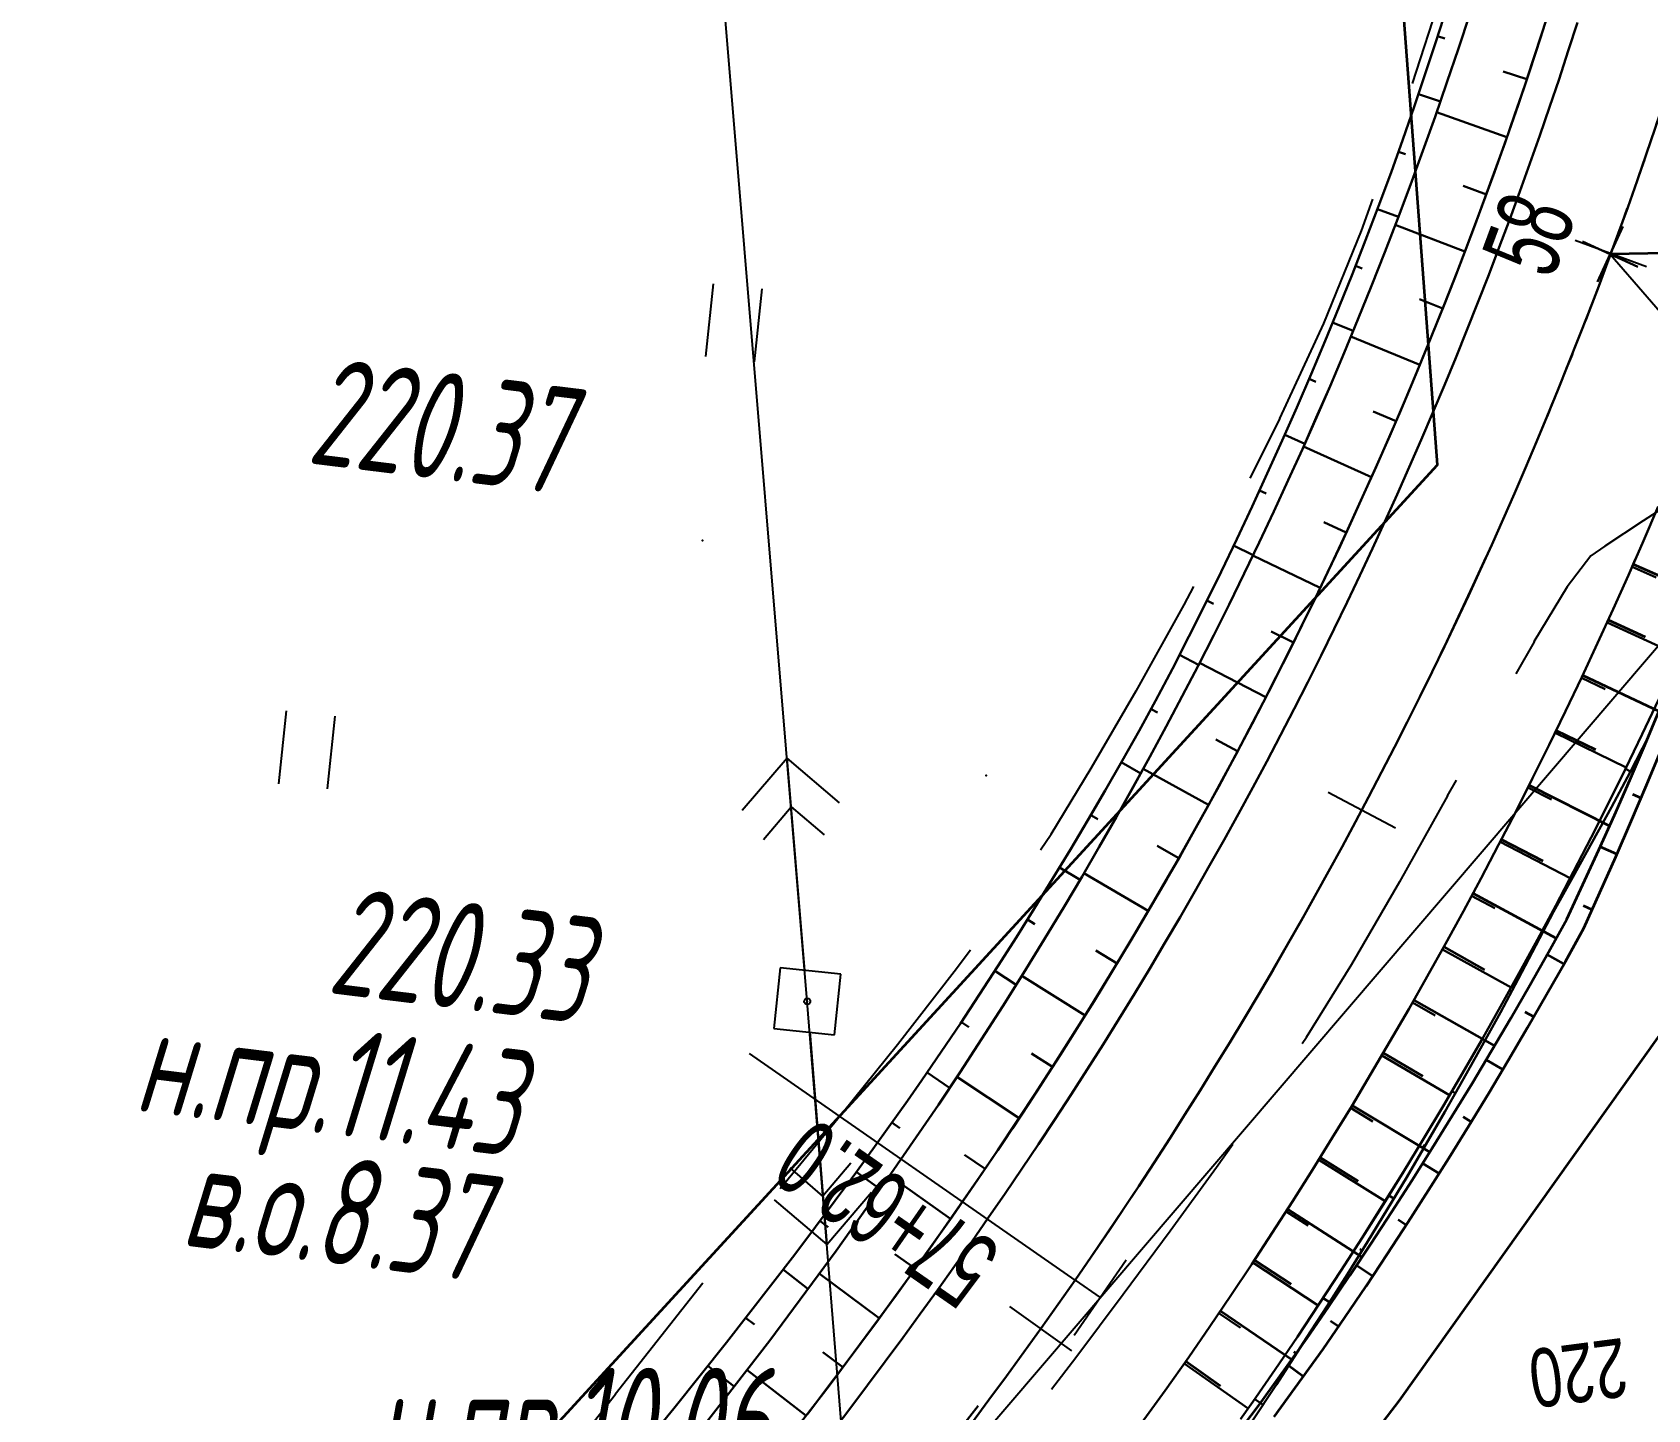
# Model space of a CAD drawing. Header units: millimetres. Extents: x -1799 to 6962, y -1020 to 4121.
# Drawn here: x 3346.3 to 3399.2, y 2372.1 to 2417.3 of the extents above; entities that cross this region are included whole.
import ezdxf
from ezdxf import colors
from ezdxf.entities.mleader import LeaderData, LeaderLine
from ezdxf.math import Vec2, Vec3

# ---------------------------------------------------------------- set-up
doc = ezdxf.new("R2010")
doc.units = ezdxf.units.MM
doc.linetypes.add('CONTI', pattern=[0])
doc.linetypes.add('STROT', pattern=[1.7, 0.5, -1.2])
for name, color, linetype, lineweight in [('10', 1, 'Continuous', 35), ('КОПИЯ_ОСЬ_13_ОТКОСЫ', 7, 'Continuous', 30), ('ОСЬ_ВЕРХ_ПОКРЫТИЯ_ГРАНИЦЫ_ПОЛОС', 7, 'Continuous', 30), ('ОСЬ_ВЕРХ_ПОКРЫТИЯ_ОСЬ', 1, 'Continuous', 30), ('Ось_примыкания', 1, 'Continuous', 35), ('Отметки', 5, 'Continuous', 30)]:
    doc.layers.add(name, color=color, linetype=linetype, lineweight=lineweight)
for name, color, linetype in [('GOR_BDEFAULT', 212, 'CONTI'), ('NAD_MDEFAULT', 7, 'CONTI'), ('PI_OTDEFAULT', 172, 'CONTI'), ('PI_TTDEFAULT', 5, 'CONTI'), ('SIT_LDEFAULT', 7, 'CONTI'), ('USLZNDEFAULT', 7, 'CONTI'), ('ZAPSKDEFAULT', 7, 'CONTI'), ('КОПИЯ_ОСЬ_ТАНГЕНСЫ', 1, 'Continuous'), ('ОСЬ_ВЕРХ_ПОКРЫТИЯ_ОТКОСЫ', 7, 'Continuous'), ('ОСЬ_ВЕРХ_ПОКРЫТИЯ_ПИКЕТЫ', 1, 'Continuous'), ('ОСЬ_ВЕРХ_ПОКРЫТИЯ_РАЗБИВКА_КРИВ', 1, 'Continuous'), ('ОСЬ_ВЕРХ_ПОКРЫТИЯ_ТАНГЕНСЫ', 1, 'Continuous'), ('разметка', 7, 'Continuous')]:
    doc.layers.add(name, color=color, linetype=linetype)
doc.layers.add('видовое окно', color=132, linetype='CONTI', plot=False)
doc.styles.add('eskd', font='spds.shx', dxfattribs={"width": 1.2, "oblique": 15})
doc.styles.add('SHRFT', font='TXT', dxfattribs={"width": 3.5})
doc.styles.get("Standard").update_dxf_attribs({"font": 'arial.ttf'})
doc.styles.add('ГОСТ', font='', dxfattribs={"oblique": 15, "height": 4})
doc.styles.get('ГОСТ').set_extended_font_data('GOST type A')

# ---------------------------------------------------------------- blocks, each defined once
blk = doc.blocks.new('BL_2011')
at = {"color": 0}
for p, q in [((0, 0), (0, 2.4)), ((1.6, 0), (1.6, 2.4))]:
    blk.add_line(p, q, dxfattribs=at)
blk = doc.blocks.new('BL_27')
at = {"color": 0}
for p, q in [((1, 1), (-1, 1)), ((-1, 1), (-1, -1)), ((1, -1), (1, 1)), ((-1, -1), (1, -1))]:
    blk.add_line(p, q, dxfattribs=at)
blk.add_circle((0, 0), 0.1, dxfattribs=at)
blk = doc.blocks.new('*U52')
at = {"layer": 'КОПИЯ_ОСЬ_13_ОТКОСЫ'}
for points in [[(107.486320495605, 143.301986694336), (109.23193359375, 145.446517944336), (110.957580566406, 147.607162475586), (113.192604064941, 150.484436035156), (115.194267272949, 153.170486450195), (116.892318725586, 155.53044128418), (117.364707946777, 156.202499389648), (117.998710632324, 157.130081176758), (118.625366210938, 158.062637329102), (119.244636535645, 159.000106811523), (119.856483459473, 159.942459106445), (120.460868835449, 160.889602661133), (121.057754516602, 161.841491699219), (121.647102355957, 162.798065185547), (122.228874206543, 163.759262084961), (122.803039550781, 164.725021362305), (123.369552612305, 165.695297241211), (123.92839050293, 166.669998168945), (124.479507446289, 167.649108886719), (125.022872924805, 168.632522583008), (125.572334289551, 169.683700561523), (126.113037109375, 170.73942565918), (126.644943237305, 171.799606323242), (127.168014526367, 172.864166259766), (127.682220458984, 173.933044433594), (128.187515258789, 175.006149291992), (128.683883666992, 176.083419799805), (129.171264648438, 177.164794921875), (129.649642944336, 178.25016784668), (130.118988037109, 179.339492797852), (130.579238891602, 180.432678222656), (131.030410766602, 181.529663085938), (131.472427368164, 182.630340576172), (131.905288696289, 183.734664916992), (132.32893371582, 184.842559814453), (132.743377685547, 185.95393371582), (133.124877929688, 187.026107788086), (133.497802734375, 188.101287841797), (133.86213684082, 189.179412841797), (134.217864990234, 190.260406494141), (134.564956665039, 191.344223022461)], [(110.118843078613, 144.755661010742), (112.372581481934, 147.675064086914), (114.552932739258, 150.612426757813), (116.347053527832, 153.134216308594), (117.179389953613, 154.3369140625), (117.902336120605, 155.399505615234), (118.615730285645, 156.468536376953), (119.319511413574, 157.543930053711), (120.013618469238, 158.625579833984), (120.69800567627, 159.713394165039), (121.372604370117, 160.807327270508), (122.037376403809, 161.907241821289), (122.611793518066, 162.876327514648), (123.178565979004, 163.849914550781), (123.737663269043, 164.827911376953), (124.289047241211, 165.810287475586), (124.83268737793, 166.796966552734), (125.368545532227, 167.787902832031), (125.896583557129, 168.783004760742), (126.416786193848, 169.782241821289), (126.929107666016, 170.785552978516), (127.433517456055, 171.792846679688), (127.929992675781, 172.804077148438), (128.418487548828, 173.819198608398), (128.898986816406, 174.838119506836), (129.371444702148, 175.860794067383), (129.835861206055, 176.887145996094), (130.292175292969, 177.917129516602), (130.740371704102, 178.950668334961), (131.202499389648, 180.041244506836), (131.655624389648, 181.135589599609), (132.099731445313, 182.233642578125), (132.534774780273, 183.335296630859), (132.960739135742, 184.440505981445), (133.377593994141, 185.549179077148), (133.785293579102, 186.661254882813), (134.183822631836, 187.776641845703), (134.573150634766, 188.895278930664), (134.953262329102, 190.01708984375), (135.324111938477, 191.141983032227)], [(134.268737792969, 190.417404174805), (134.509384155273, 190.339584350586)], [(133.640029907227, 188.518798828125), (134.358627319336, 188.275238037109)], [(132.984771728516, 186.629211425781), (133.215133666992, 186.547515869141)], [(132.294738769531, 184.752075195313), (132.980545043945, 184.492538452148)], [(131.573791503906, 182.88655090332), (131.799224853516, 182.797607421875)], [(130.826766967773, 181.031311035156), (131.499252319336, 180.755035400391)], [(130.053802490234, 179.186737060547), (130.274627685547, 179.092376708984)], [(129.255065917969, 177.353179931641), (129.913482666016, 177.060836791992)], [(128.430694580078, 175.530990600586), (128.646560668945, 175.431503295898)], [(127.580863952637, 173.72053527832), (128.224212646484, 173.413024902344)], [(126.70573425293, 171.922180175781), (126.916488647461, 171.817794799805)], [(125.805480957031, 170.136276245117), (126.433288574219, 169.814270019531)], [(124.876243591309, 168.365341186523), (125.090232849121, 168.247604370117)], [(123.899887084961, 166.619873046875), (124.536811828613, 166.257690429688)], [(122.899085998535, 164.888305664063), (123.124816894531, 164.755706787109)], [(121.874038696289, 163.170974731445), (122.545570373535, 162.763717651367)], [(120.824951171875, 161.468231201172), (121.061660766602, 161.320083618164)], [(119.752021789551, 159.780395507813), (120.455841064453, 159.32600402832)], [(118.655464172363, 158.107833862305), (118.902473449707, 157.943389892578)], [(117.535507202148, 156.450836181641), (118.269523620605, 155.947158813477)], [(116.380027770996, 154.818466186523), (116.639831542969, 154.631530761719)], [(115.211929321289, 153.195022583008), (115.991333007813, 152.634216308594)], [(114.01725769043, 151.591049194336), (114.292510986328, 151.385925292969)], [(112.812316894531, 149.994873046875), (113.625602722168, 149.363128662109)], [(111.585411071777, 148.415405273438), (111.872848510742, 148.192138671875)], [(110.350440979004, 146.84228515625), (111.204544067383, 146.162033081055)]]:
    blk.add_lwpolyline(points, dxfattribs=at)
blk = doc.blocks.new('_None')
blk = doc.blocks.new('Крест')
at = {"layer": 'Отметки'}
for points in [[(0, 1), (0, -1)], [(-1, 0), (1, 0)]]:
    blk.add_lwpolyline(points, dxfattribs=at)

msp = doc.modelspace()

# ---------------------------------------------------------------- linework, layer by layer
at = {"layer": '10'}
msp.add_lwpolyline([(3257.785964376593, 2233.173480734614), (3305.505964376332, 2307.223480735359), (3311.155964376705, 2307.793480734726), (3315.665964376481, 2315.343480734539), (3323.015964376575, 2327.6234807348), (3351.525964376351, 2358.663480734837), (3376.445964376277, 2385.793480734726), (3392.325964376631, 2403.093480734539), (3390.565964376388, 2426.713480734651), (3389.945964376277, 2435.233480735135), (3387.645964376463, 2466.273480735173), (3420.035964376593, 2479.743480734912), (3419.855964376426, 2461.833480734763), (3415.225964376537, 2448.763480735396), (3411.670787553778, 2410.116803002928), (3414.315964376388, 2405.043480734726), (3391.075964376631, 2372.423480734614), (3375.145964376463, 2351.653480735061), (3374.735964376314, 2355.543480734726), (3355.765964376575, 2331.733480735135), (3331.815964376388, 2298.793480734726), (3310.79596437637, 2267.173480734614)], dxfattribs=at)
at = {"layer": 'PI_TTDEFAULT', "color": 5}
for p in [(3368.241700376451, 2400.609215734911, 220.374), (3371.671700376444, 2385.509217735765, 220.332)]:
    msp.add_point(p, dxfattribs=at)
at = {"layer": 'SIT_LDEFAULT', "color": 7}
for p, q in [((3371.671700376444, 2385.509217735765), (3366.881700376407, 2443.079216734891)), ((3392.821700376409, 2419.659211734695), (3391.501700376402, 2415.589211735328)), ((3390.201700376414, 2411.799218735111), (3389.831700376419, 2410.759217735765)), ((3389.831700376419, 2410.759217735765), (3388.591700376428, 2407.729210735683)), ((3388.591700376428, 2407.729210735683), (3387.151700376426, 2404.609215734911)), ((3387.161700376435, 2404.609215734911), (3386.181700376395, 2402.659211734695)), ((3400.901700376426, 2402.429215735209), (3399.071700376409, 2401.259217735765)), ((3399.071700376409, 2401.259217735765), (3397.8117003764, 2400.429215735209)), ((3397.8117003764, 2400.429215735209), (3397.351700376437, 2400.109215734911)), ((3397.351700376437, 2400.109215734911), (3396.581700376419, 2399.089211735328)), ((3384.331700376419, 2399.109215734911), (3384.011700376412, 2398.499215735507)), ((3396.581700376419, 2399.089211735328), (3395.491700376451, 2397.289216734854)), ((3384.011700376412, 2398.499215735507), (3382.441700376405, 2395.679215735209)), ((3395.501700376402, 2397.289216734854), (3394.901700376426, 2396.239212735009)), ((3382.441700376405, 2395.679215735209), (3380.971700376433, 2393.139214735863)), ((3371.011700376412, 2393.479210735683), (3369.54170037644, 2391.759217735765)), ((3371.591700376428, 2386.509217735765), (3371.011700376412, 2393.479210735683)), ((3372.731700376442, 2392.01921173503), (3371.011700376412, 2393.479210735683)), ((3380.961700376423, 2393.139214735863), (3379.651700376426, 2390.979210735683)), ((3392.941700376405, 2392.759217735765), (3392.651700376426, 2392.239212735009)), ((3370.231700376442, 2390.809212735307), (3371.141700376416, 2391.889214735863)), ((3371.141700376416, 2391.889214735863), (3372.221700376433, 2390.969216735487)), ((3392.661700376435, 2392.239212735009), (3391.081700376419, 2389.429215735209)), ((3379.661700376435, 2390.979210735683), (3379.3117003764, 2390.45921473523)), ((3391.081700376419, 2389.429215735209), (3389.511700376412, 2386.719216735487)), ((3377.021700376421, 2387.189217735467), (3376.491700376451, 2386.479210735683)), ((3389.511700376412, 2386.719216735487), (3388.021700376421, 2384.329216734891)), ((3376.491700376451, 2386.479210735683), (3374.631700376407, 2384.079216734891)), ((3375.881700376407, 2333.169213734952), (3371.671700376444, 2385.509217735765)), ((3371.751700376402, 2384.509217735765), (3372.3117003764, 2377.539216734854)), ((3374.631700376407, 2384.079216734891), (3372.831700376419, 2381.849213735585)), ((3388.03170037643, 2384.319214735565), (3387.891700376416, 2384.119217735169)), ((3372.831700376419, 2381.849213735585), (3371.3117003764, 2379.999215735507)), ((3385.621700376398, 2380.819214735565), (3385.091700376428, 2380.069214735565)), ((3371.3117003764, 2379.999215735507), (3370.78170037643, 2379.369217735169)), ((3372.181700376395, 2379.129212735606), (3371.111700376447, 2380.049218735111)), ((3373.101700376437, 2380.20921473523), (3372.181700376395, 2379.129212735606)), ((3385.091700376428, 2380.069214735565), (3383.571700376409, 2377.979210735683)), ((3372.3117003764, 2377.539216734854), (3373.78170037643, 2379.259217735765)), ((3370.591700376428, 2378.999215735507), (3372.3117003764, 2377.539216734854)), ((3383.571700376409, 2377.979210735683), (3382.03170037643, 2375.899216735189)), ((3368.251700376402, 2376.26921173503), (3365.371700376398, 2372.629212735606)), ((3382.03170037643, 2375.899216735189), (3380.471700376433, 2373.829216734891)), ((3380.471700376433, 2373.829216734891), (3379.681700376395, 2372.789216734854)), ((3365.381700376407, 2372.629212735606), (3362.0617003764, 2368.419213734952))]:
    msp.add_line(p, q, dxfattribs=at)
at = {"layer": 'видовое окно', "color": 5}
msp.add_point((3377.53170037643, 2392.909211734695, 220.245), dxfattribs=at)
at = {"layer": 'КОПИЯ_ОСЬ_13_ОТКОСЫ'}
for points in [[(3368.185504930307, 2371.479375828442), (3370.439411180307, 2374.398809422192), (3372.619586961557, 2377.33618735188), (3374.414020555307, 2379.857915867505), (3375.246051805307, 2381.060674656567), (3375.969196336557, 2382.12329672688), (3376.682575242807, 2383.192266453442), (3377.386188524057, 2384.267705906567), (3378.080524461557, 2385.34937094563), (3378.764606492807, 2386.437139500317), (3379.439411180307, 2387.53101157063), (3380.103961961557, 2388.630987156567), (3380.678668992807, 2389.600103367505), (3381.245563524057, 2390.573614109692), (3381.804645555307, 2391.551641453442), (3382.355915086557, 2392.534063328442), (3382.899372117807, 2393.52075766438), (3383.435504930307, 2394.511602390942), (3383.963336961557, 2395.506719578442), (3384.483356492807, 2396.505987156567), (3384.996051805307, 2397.509283055005), (3385.500446336557, 2398.516607273755), (3385.996540086557, 2399.527837742505), (3386.485309617807, 2400.542974461255), (3386.965778367807, 2401.561895359692), (3387.438434617807, 2402.584478367505), (3387.902790086557, 2403.610845555005), (3388.358844774057, 2404.64087485188), (3388.807086961557, 2405.674444187817), (3389.269489305307, 2406.765020359692), (3389.722614305307, 2407.859380711255), (3390.166461961557, 2408.957403172192), (3390.601520555307, 2410.059087742505), (3391.027301805307, 2411.164190281567), (3391.444293992807, 2412.272954930005), (3391.852008836557, 2413.38501547688), (3392.250446336557, 2414.500371922192), (3392.640094774057, 2415.619024265942), (3393.019977586557, 2416.740850437817), (3393.391071336557, 2417.865728367505)], [(3370.104450242807, 2369.95972250813), (3372.384723680307, 2372.912481297192), (3374.594684617807, 2375.890020359692), (3376.416950242807, 2378.45191000813), (3377.263141649057, 2379.675176609692), (3377.917438524057, 2380.636114109692), (3378.564411180307, 2381.60230063313), (3379.203083055307, 2382.57349203938), (3379.834430711557, 2383.549932469067), (3380.457965867807, 2384.531255711255), (3381.073200242807, 2385.517461765942), (3381.681110399057, 2386.508672703442), (3382.280719774057, 2387.504766453442), (3382.872028367807, 2388.505498875317), (3383.456012742807, 2389.51099203938), (3384.031696336557, 2390.521001805005), (3384.599079149057, 2391.535650242505), (3385.158649461557, 2392.554815281567), (3385.709430711557, 2393.578496922192), (3386.252887742807, 2394.606451023755), (3386.787555711557, 2395.638677586255), (3387.313922899057, 2396.675176609692), (3387.832477586557, 2397.715948094067), (3388.342243211557, 2398.760747898755), (3388.843708055307, 2399.809576023755), (3389.336872117807, 2400.862432469067), (3389.821735399057, 2401.919073094067), (3390.297809617807, 2402.979619969067), (3390.765583055307, 2404.043951023755), (3391.225055711557, 2405.11206625813), (3391.675739305307, 2406.183721531567), (3392.117633836557, 2407.258916844067), (3392.551227586557, 2408.33765219563), (3392.976032274057, 2409.419805515942), (3393.392536180307, 2410.505376805005), (3393.799762742807, 2411.594243992505), (3394.198688524057, 2412.68628500813), (3394.588825242807, 2413.781377781567), (3394.970172899057, 2414.87964438313), (3395.342731492807, 2415.980962742505), (3395.706501024057, 2417.08521078938), (3396.061481492807, 2418.192266453442)], [(3395.257770555307, 2415.72681235188), (3394.485309617807, 2415.986211765942)], [(3394.607868211557, 2413.835332859692), (3392.301715867807, 2414.645391453442)], [(3393.932086961557, 2411.953008640942), (3393.166950242807, 2412.233526219067)], [(3393.230426805307, 2410.080083836255), (3390.947223680307, 2410.95337485188)], [(3392.503376024057, 2408.21704672688), (3391.746051805307, 2408.518560398755)], [(3391.750446336557, 2406.364141453442), (3389.492145555307, 2407.299810398755)], [(3390.972126024057, 2404.52173422688), (3390.224079149057, 2404.843877781567)], [(3390.168903367807, 2402.69019125813), (3387.936969774057, 2403.687627781567)], [(3382.621520821393, 2371.669624932495), (3383.402282540143, 2372.75434172937), (3384.174255196393, 2373.845284112183), (3384.871032540143, 2374.855660088745), (3385.559509102643, 2375.87152922937), (3386.239684883893, 2376.892769463745), (3386.912048165143, 2377.919502862183), (3387.576110665143, 2378.951485284058), (3388.232360665143, 2379.98871672937), (3388.879821602643, 2381.031075127808), (3389.519470040143, 2382.07856047937), (3390.150329415143, 2383.131050713745), (3390.772888008893, 2384.188667901245), (3391.387145821393, 2385.251045830933), (3391.993102852643, 2386.31830657312), (3392.590270821393, 2387.390450127808), (3393.179138008893, 2388.46723235437), (3393.759216133893, 2389.548531182495), (3394.330993477643, 2390.634590752808), (3394.893981758893, 2391.72504485437), (3395.448180977643, 2392.820015557495), (3395.994079415143, 2393.919258721558), (3396.530700508893, 2395.02289641687), (3397.058532540143, 2396.130684502808), (3397.578063790143, 2397.24262297937), (3398.088317696393, 2398.358711846558), (3398.589782540143, 2399.478829034058), (3399.082458321393, 2400.602852471558), (3399.565856758893, 2401.730660088745)], [(3389.340290086557, 2400.86987875813), (3388.601032274057, 2401.21265219563)], [(3388.486774461557, 2399.061162937817), (3386.282672899057, 2400.119756687817)], [(3398.708923165143, 2399.748604424683), (3399.499938790143, 2399.399971612183)], [(3397.890563790143, 2397.923653252808), (3400.249938790143, 2396.847359307495)], [(3387.608844774057, 2397.264287937817), (3386.878864305307, 2397.627325047192)], [(3386.706012742807, 2395.47974203938), (3384.531208055307, 2396.598638523755)], [(3397.048766915143, 2396.109566338745), (3397.829040352643, 2395.74115813562)], [(3385.87192554118, 2371.814801597421), (3386.27426929118, 2372.384839439218), (3387.009987064617, 2373.448850059335), (3387.736915775555, 2374.51891841871), (3388.45493335368, 2375.59493770582), (3389.164039798992, 2376.676862144296), (3389.86411304118, 2377.764615440195), (3390.555275150555, 2378.858106040781), (3391.21762866618, 2379.925626182382), (3391.871559330242, 2380.99841060621), (3392.51694507243, 2382.07638301832), (3393.153541752117, 2383.159467124765), (3393.78159350993, 2384.24760189039), (3394.400856205242, 2385.340711021249), (3395.011451908367, 2386.438733482187), (3395.613258548992, 2387.541608238046), (3396.206154056805, 2388.649243736093), (3396.790260502117, 2389.761578941171), (3397.365455814617, 2390.878552818124), (3397.931617923992, 2392.000073814218), (3398.491310306805, 2393.132016563241), (3399.041725345867, 2394.268399619882), (3399.583107181805, 2395.409177207773)], [(3385.872009102643, 2371.814766534058), (3386.274352852643, 2372.384834893433), (3387.010192696393, 2373.448799737183), (3387.736755196393, 2374.518868096558), (3388.455016915143, 2375.594917901245), (3389.164001290143, 2376.676827080933), (3389.864196602643, 2377.76459563562), (3390.555114571393, 2378.858101494995), (3391.217712227643, 2379.925606377808), (3391.871520821393, 2380.998360284058), (3392.517028633893, 2382.076363213745), (3393.153747383893, 2383.159493096558), (3393.781677071393, 2384.247627862183), (3394.400817696393, 2385.34076751062), (3395.011657540143, 2386.438789971558), (3395.613220040143, 2387.541573174683), (3396.205993477643, 2388.649239190308), (3396.790466133893, 2389.761543877808), (3397.365173165143, 2390.878487237183), (3397.931579415143, 2392.000069268433), (3398.491149727643, 2393.132027276245), (3399.041930977643, 2394.268379815308), (3399.582946602643, 2395.40912688562)], [(3385.778278367807, 2393.707647312817), (3385.059040086557, 2394.090703953442)], [(3385.388160892742, 2370.447934531991), (3387.05405444743, 2372.950162315195), (3387.549293705242, 2373.712949180429), (3388.040138431805, 2374.478497886484), (3388.712867923992, 2375.522275352304), (3389.37729663493, 2376.57133235914), (3390.033424564617, 2377.625607871835), (3390.681251713055, 2378.685025596445), (3391.32065600993, 2379.749539756601), (3391.951637455242, 2380.81905879957), (3392.57407397868, 2381.893536948984), (3393.188087650555, 2382.972897910898), (3393.793556400555, 2384.057080650156), (3394.39048022868, 2385.146008872812), (3394.978737064617, 2386.239606284921), (3395.558326908367, 2387.337827110116), (3396.12924975993, 2388.440595054452), (3396.772194095867, 2389.578809165781), (3397.405739017742, 2390.722302818124), (3398.029762455242, 2391.871014976327), (3398.644264408367, 2393.024854087656), (3399.249122806805, 2394.183728599374)], [(3396.183532540143, 2394.306465752808), (3398.510192696393, 2393.171089776245)], [(3384.827106492807, 2391.948614109692), (3382.683551805307, 2393.127080906567)], [(3398.652565189617, 2393.040631675546), (3398.488746830242, 2393.126965904062)], [(3395.294860665143, 2392.514717705933), (3396.063903633893, 2392.127022393433)], [(3397.70883960368, 2391.277341270273), (3397.68930835368, 2391.287946128671)], [(3383.851520555307, 2390.202764500317), (3383.142536180307, 2390.605352390942)], [(3394.383239571393, 2390.734566338745), (3396.675720040143, 2389.541695244995)], [(3382.851520555307, 2388.47046469563), (3380.741657274057, 2389.707403172192)], [(3396.742775150555, 2389.526135825937), (3396.684547611492, 2389.558713340585)], [(3393.448669258893, 2388.966499932495), (3394.205993477643, 2388.559761651245)], [(3395.78403491618, 2387.771268272226), (3395.762916752117, 2387.78226985914)], [(3381.828571336557, 2386.752080906567), (3381.130817430307, 2387.17407797688)], [(3392.491149727643, 2387.210518487183), (3394.747497383893, 2385.961250909058)], [(3380.781696336557, 2385.047979344067), (3378.706012742807, 2386.342657078442)], [(3394.851783939617, 2386.001859092538), (3394.788673588055, 2386.035642051523)], [(3391.510680977643, 2385.467110284058), (3392.256286446393, 2385.041817315308)], [(3393.897072025555, 2384.244443321054), (3393.858619877117, 2384.265698814218)], [(3379.711383836557, 2383.358282078442), (3379.025348680307, 2383.799444187817)], [(3390.508239571393, 2383.736641534058), (3392.726989571393, 2382.431954034058)], [(3378.618122117807, 2381.683599461255), (3376.578571336557, 2383.035161961255)], [(3392.920143314617, 2382.499326133554), (3392.805275150555, 2382.564557456796)], [(3389.483337227643, 2382.019234307495), (3390.215759102643, 2381.57563079187)], [(3391.920997806805, 2380.766766929452), (3391.865699955242, 2380.799146079843)], [(3377.501911180307, 2380.024053562817), (3376.828083055307, 2380.484014500317)], [(3388.436462227643, 2380.315132744995), (3390.616638008893, 2378.956123955933)], [(3376.364704149057, 2378.378789890942), (3374.370563524057, 2379.79712485188)], [(3390.900001713055, 2379.047055625741), (3390.73520679118, 2379.146298789804)], [(3387.367614571393, 2378.624825127808), (3388.086852852643, 2378.16352141687)], [(3375.206012742807, 2376.748907078442), (3374.540973680307, 2377.221807469067)], [(3389.857155033367, 2377.340482139413), (3389.785377689617, 2377.384915733163)], [(3374.031208055307, 2375.130498875317), (3372.065387742807, 2376.58960532063)], [(3386.276794258893, 2376.948555596558), (3388.416442696393, 2375.536446221558)], [(3388.792579838055, 2375.647321128671), (3388.579323002117, 2375.783337974374)], [(3385.164001290143, 2375.286446221558), (3385.869567696393, 2374.807686455933)], [(3372.838825242807, 2373.524541844067), (3372.183551805307, 2374.01099203938)], [(3387.710914798992, 2373.965070152109), (3387.617408939617, 2374.025052451913)], [(3371.627887742807, 2371.93286703938), (3369.690387742807, 2373.428838719067)], [(3384.029723946393, 2373.639473565308), (3386.120544258893, 2372.167305596558)], [(3386.615699955242, 2372.291699790781), (3386.33823413493, 2372.47643794996)]]:
    msp.add_lwpolyline(points, dxfattribs=at)
at = {"layer": 'КОПИЯ_ОСЬ_ТАНГЕНСЫ'}
msp.add_line((3326.611700375865, 2311.939214735677), (3430.921700375862, 2433.799214736012), dxfattribs=at)
at = {"layer": 'ОСЬ_ВЕРХ_ПОКРЫТИЯ_ГРАНИЦЫ_ПОЛОС', "linetype": 'Continuous'}
for points in [[(3371.686005164645, 2371.996636169416), (3372.271545879377, 2372.763881886763), (3372.852756781571, 2373.533178801102), (3373.429464008523, 2374.30462636744), (3374.001492469406, 2375.07832108104), (3374.56866580112, 2375.854356376839), (3375.130806327428, 2376.632822499995), (3375.68773502156, 2377.413806382951), (3376.239271472683, 2378.197391534609), (3376.785234506251, 2378.983658835677), (3377.326755641445, 2379.767831759912), (3377.863129094718, 2380.555534643506), (3378.394331856553, 2381.346733697143), (3378.920341139145, 2382.141394975049), (3379.441134377334, 2382.939484393609), (3379.956689229914, 2383.740967710887), (3380.466983580505, 2384.545810547111), (3380.971995538051, 2385.35397837722), (3381.471703438243, 2386.165436527145), (3381.966085844595, 2386.980150188704), (3382.455121548681, 2387.798084412155), (3382.938789571528, 2388.619204110851), (3383.417069164609, 2389.443474057515), (3383.889939810391, 2390.270858894487), (3384.357381223477, 2391.101323126269), (3384.81937335124, 2391.934831126978), (3385.275896375077, 2392.771347143141), (3385.726930710554, 2393.610835287173), (3386.172457009126, 2394.453259545763), (3386.612456158511, 2395.298583781731), (3387.04690928307, 2396.14677173124), (3387.475797745728, 2396.997787008447), (3387.899103147569, 2397.851593104576), (3388.316807329576, 2398.70815339723), (3388.728892372756, 2399.567431135488), (3389.13534059941, 2400.429389459466), (3389.536134573349, 2401.293991393794), (3389.931257101251, 2402.161199848552), (3390.320691232782, 2403.030977619265), (3390.704420261938, 2403.903287398082), (3391.082427727213, 2404.778091759806), (3391.454697412739, 2405.655353178655), (3391.821213348661, 2406.535034020816), (3392.181959811956, 2407.417096548167), (3392.536921327186, 2408.301502925729), (3392.886082667022, 2409.188215208625), (3393.229428852917, 2410.07719536071), (3393.566945155859, 2410.968405246188), (3393.898617096836, 2411.861806633336), (3394.224430447803, 2412.757361195435), (3394.544371231555, 2413.655030517292), (3394.858425723427, 2414.554776086857), (3395.16658045073, 2415.456559309189), (3395.468822194214, 2416.360341496219), (3395.765137988006, 2417.266083880712), (3396.055515120746, 2418.173747604166)], [(3396.918121325414, 2417.58601856829), (3396.619336977639, 2416.658787133557), (3396.314393454124, 2415.733563015622), (3396.003304239051, 2414.810387128417), (3395.686083088318, 2413.88930029088), (3395.362744028893, 2412.970343234402), (3395.033301358586, 2412.053556591657), (3394.69776964465, 2411.138980903116), (3394.356163723985, 2410.2266566096), (3394.008498701916, 2409.316624056001), (3393.654789951523, 2408.408923475457), (3393.295053113523, 2407.503595011694), (3392.929304094849, 2406.600678695751), (3392.557559068382, 2405.700214450632), (3392.179834472287, 2404.802242095967), (3391.796147008872, 2403.906801338692), (3391.406513644333, 2403.013931771194), (3391.010951607701, 2402.12367288248), (3390.609478390115, 2401.236064027448), (3390.202111744215, 2400.351144463209), (3389.788869683029, 2399.468953315553), (3389.369770479805, 2398.589529595723), (3388.944832666233, 2397.712912192022), (3388.514075032648, 2396.839139863302), (3388.077516626401, 2395.968251249206), (3387.635176751684, 2395.10028485806), (3387.187074967873, 2394.235279072461), (3386.733231089611, 2393.373272136238), (3386.273665185154, 2392.514302172151), (3385.808397575844, 2391.658407160466), (3385.33744883512, 2390.805624947337), (3384.860839787851, 2389.955993241084), (3384.378591508701, 2389.10954961126), (3383.890725322251, 2388.266331486789), (3383.397262801163, 2387.426376155962), (3382.898225765655, 2386.5897207562), (3382.393636282455, 2385.756402284292), (3381.883516663782, 2384.926457590808), (3381.367889466355, 2384.099923373585), (3380.846777490582, 2383.276836179582), (3380.320203779187, 2382.457232404885), (3379.788191616544, 2381.641148291913), (3379.250764527542, 2380.828619928484), (3378.70794627636, 2380.019683238504), (3378.159760865712, 2379.214373995935), (3377.606232535511, 2378.412727809896), (3377.05655390223, 2377.621154232335), (3376.501393116991, 2376.832462678117), (3375.940934952649, 2376.046570327518), (3375.375363132955, 2375.263391559397), (3374.804859858248, 2374.482837381226), (3374.229605840674, 2373.704815522221), (3373.649780344169, 2372.929230591667), (3373.065561227073, 2372.155984175776), (3372.477124988081, 2371.384974967142)]]:
    msp.add_lwpolyline(points, dxfattribs=at)
at = {"layer": 'ОСЬ_ВЕРХ_ПОКРЫТИЯ_ОСЬ'}
msp.add_lwpolyline([(3377.050366463585, 2371.670418952976), (3377.628517501036, 2372.446475416807), (3378.202460776238, 2373.225648823579), (3378.772016668265, 2374.008034906735), (3379.337003689123, 2374.79372655825), (3379.897238442538, 2375.582813712222), (3380.45253558583, 2376.375383199577), (3380.45253558583, 2376.375383199577, 0.198799872551), (3404.986250958793, 2488.466957562988)], format="xyb", dxfattribs=at)
at = {"layer": 'ОСЬ_ВЕРХ_ПОКРЫТИЯ_ОТКОСЫ'}
msp.add_lwpolyline([(3382.621520821393, 2371.669624932495), (3383.402282540143, 2372.75434172937), (3384.174255196393, 2373.845284112183), (3384.871032540143, 2374.855660088745), (3385.559509102643, 2375.87152922937), (3386.239684883893, 2376.892769463745), (3386.912048165143, 2377.919502862183), (3387.576110665143, 2378.951485284058), (3388.232360665143, 2379.98871672937), (3388.879821602643, 2381.031075127808), (3389.519470040143, 2382.07856047937), (3390.150329415143, 2383.131050713745), (3390.772888008893, 2384.188667901245), (3391.387145821393, 2385.251045830933), (3391.993102852643, 2386.31830657312), (3392.590270821393, 2387.390450127808), (3393.179138008893, 2388.46723235437), (3393.759216133893, 2389.548531182495), (3394.330993477643, 2390.634590752808), (3394.893981758893, 2391.72504485437), (3395.448180977643, 2392.820015557495), (3395.994079415143, 2393.919258721558), (3396.530700508893, 2395.02289641687), (3397.058532540143, 2396.130684502808), (3397.578063790143, 2397.24262297937), (3398.088317696393, 2398.358711846558), (3398.589782540143, 2399.478829034058), (3398.812728343133, 2399.987472481479)], dxfattribs=at)
at = {"layer": 'ОСЬ_ВЕРХ_ПОКРЫТИЯ_ПИКЕТЫ'}
for p, q in [((3399.185499383349, 2409.579502304469), (3396.840780736247, 2410.446851408494)), ((3399.185499383349, 2409.579502304469), (3396.840780736247, 2410.446851408494)), ((3390.950524944617, 2391.187180888292), (3388.741921576826, 2392.358535303188)), ((3380.344124678328, 2374.05312190709), (3378.310226639305, 2375.506827094977))]:
    msp.add_line(p, q, dxfattribs=at)
at = {"layer": 'ОСЬ_ВЕРХ_ПОКРЫТИЯ_РАЗБИВКА_КРИВ'}
for p, q in [((3380.45253558583, 2376.375383199577), (3369.781917674243, 2383.800873983105)), ((3380.416564950088, 2374.572966455867), (3382.130139746392, 2377.03541674224)), ((3380.45253558583, 2376.375383199577), (3381.273352348284, 2375.804191599985))]:
    msp.add_line(p, q, dxfattribs=at)
at = {"layer": 'ОСЬ_ВЕРХ_ПОКРЫТИЯ_ТАНГЕНСЫ'}
msp.add_line((3326.611700375865, 2311.939214735677), (3430.921700375862, 2433.799214736012), dxfattribs=at)
at = {"layer": 'Ось_примыкания', "color": 0}
for p, q in [((3398.74569179104, 2399.834530814004), (3401.089597933033, 2398.807162743446)), ((3397.928495008216, 2398.009128392127), (3399.141750974939, 2397.454451596749)), ((3397.088220825108, 2396.194225524006), (3399.591595952728, 2395.024573033129)), ((3396.223400867058, 2394.390890943271), (3397.508730375159, 2393.765925948893)), ((3395.336079207869, 2392.598528139678), (3397.971845012895, 2391.264483908576)), ((3399.0031650806, 2392.170460098808), (3398.737165035223, 2392.283308603254)), ((3394.425589346394, 2390.817813843873), (3395.780456775081, 2390.118312156213)), ((3398.213451573809, 2390.332991369453), (3397.661800895507, 2390.572220011999)), ((3393.491449079049, 2389.049398065929), (3396.223790115191, 2387.583594881383)), ((3397.399183933516, 2388.506276308944), (3397.114744366854, 2388.635173710448)), ((3392.535738333865, 2387.292543578346), (3393.875797445953, 2386.546150640038)), ((3396.474894676337, 2386.734348110308), (3395.924319251624, 2387.046029582073)), ((3391.556226042021, 2385.548843648669), (3394.197056425715, 2384.049463342329)), ((3395.483651361583, 2384.997289500584), (3395.209599755306, 2385.155374787201)), ((3390.554566948014, 2383.817778946285), (3391.848920323255, 2383.05586733335)), ((3394.471209287944, 2383.27250907888), (3393.928295749249, 2383.597230853898)), ((3389.531782425542, 2382.099101769191), (3392.080384951851, 2380.571477336262)), ((3393.4371909118, 2381.560567251791), (3393.167151084674, 2381.724976942328)), ((3388.48477034295, 2380.395075371874), (3389.733349930155, 2379.619520139334)), ((3392.380845399466, 2379.862316767139), (3391.845848791776, 2380.19961067607)), ((3387.416894710574, 2378.704056666617), (3389.861362511738, 2377.131084719126)), ((3391.304112505264, 2378.176918669988), (3391.039423942924, 2378.349710923073)), ((3386.327473634106, 2377.026827412111), (3387.530325302689, 2376.23913189621)), ((3390.20515808985, 2376.505919629161), (3389.678508671679, 2376.855700866704)), ((3385.215750909681, 2375.364303044428), (3387.558693903275, 2373.776439732325)), ((3389.085630207826, 2374.848644162913), (3388.825261243221, 2375.027616947343)), ((3384.082867021565, 2373.716135452886), (3385.217590438036, 2372.913182462019)), ((3387.93116796233, 2373.215652854567), (3387.420530185927, 2373.584799424199))]:
    msp.add_line(p, q, dxfattribs=at)
at = {"layer": 'Ось_примыкания', "linetype": 'Continuous'}
msp.add_lwpolyline([(3410.990623599218, 2410.226508491126), (3397.990740250631, 2409.996294189629)], dxfattribs=at)
at = {"layer": 'Ось_примыкания', "color": 0}
for points in [[(3385.197922208908, 2370.584050561686), (3386.461594083908, 2372.254704858561), (3388.056808927658, 2374.467351342936), (3388.761398771408, 2375.492497827311), (3389.457687833908, 2376.523137475749), (3390.145676115158, 2377.559270288249), (3390.825851896408, 2378.600774194499), (3391.497726896408, 2379.647649194499), (3392.161301115158, 2380.699773217936), (3392.816574552658, 2381.757024194499), (3393.463058927658, 2382.819524194499), (3394.101730802658, 2383.887151147624), (3394.731613615158, 2384.959660913249), (3395.352707365158, 2386.037175561686), (3395.965988615158, 2387.119573022624), (3396.569992521408, 2388.206731225749), (3397.098801115158, 2389.338933374186), (3397.618332365158, 2390.475163842936), (3398.129074552658, 2391.615544702311), (3398.630539396408, 2392.759831811686), (3399.123215177658, 2393.908147241374), (3399.606613615158, 2395.060368921061)], [(3386.977219083908, 2371.896062280436), (3388.581711271408, 2374.115544702311), (3389.289230802658, 2375.144841577311), (3389.988449552658, 2376.179631616374), (3390.679367521408, 2377.219914819499), (3391.361984708908, 2378.265569116374), (3392.036789396408, 2379.316594506999), (3392.702805021408, 2380.372990991374), (3393.360519865158, 2381.434636499186), (3394.009933927658, 2382.501286889811), (3394.651047208908, 2383.573186303874), (3395.283371427658, 2384.650090600749), (3395.907394865158, 2385.731877710124), (3396.522629240158, 2386.818669702311), (3397.129074552658, 2387.910222436686), (3397.656418302658, 2389.073918725749), (3398.173996427658, 2390.242009546061), (3398.682297208908, 2391.414128686686), (3399.181320646408, 2392.590398217936), (3399.670578458908, 2393.770573999186)]]:
    msp.add_lwpolyline(points, dxfattribs=at)
at = {"layer": 'разметка', "linetype": 'STROT', "lineweight": 30}
msp.add_lwpolyline([(3395.924318417741, 2404.681474589196, 0.02996946729501391), (3401.789462628201, 2421.662666088355)], format="xyb", dxfattribs=at)
at = {"layer": 'разметка', "linetype": 'STROT', "lineweight": 30, "ltscale": 7}
msp.add_lwpolyline([(2295.126399920797, 2195.845574040351), (2426.20735194989, 2190.477938314353, -0.03661784691979356), (2731.386984335821, 2155.496033398819, 0.03315993183262787), (2816.77431546918, 2142.924740151887, 0.07299314158265033), (2903.535571704017, 2150.905664543075, 0.0208555111745606), (2952.525832701949, 2165.720669882757, -0.02082482559198729), (3001.516093699911, 2180.535675218714, -0.01435564632850414), (3018.36542483097, 2184.104927326937, -0.03749879800817032), (3107.987691925935, 2191.292633513373), (3173.185842721296, 2193.251660703135, 0.06253206427835101), (3222.727246885925, 2198.890219756787, 0.1166163031610069), (3262.841511575543, 2221.445657927928, 0.0625546909724315), (3293.399657548909, 2260.845453227324, -0.01240678721047258), (3323.524116140305, 2305.660466044595, -0.01289234453343849), (3339.170638600228, 2326.149867380423, -0.0008173444225795665), (3360.086087301295, 2351.045616718394, 0.01157994022244065), (3380.45253558583, 2376.375383199577, 0.05392048293527532), (3395.924318417741, 2404.681474589196, 0.05392048293527532)], format="xyb", dxfattribs=at)

# ---------------------------------------------------------------- block references
at = {"layer": 'USLZNDEFAULT', "color": 7, "rotation": 354.0000000000001}
msp.add_blockref('BL_27', (3371.671700376444, 2385.509217735765), dxfattribs=at)
at = {"layer": 'ZAPSKDEFAULT', "color": 7, "rotation": 354.0000000000001}
for p in [(3368.351700376437, 2406.639214735863), (3354.351700376437, 2392.639214735863)]:
    msp.add_blockref('BL_2011', p, dxfattribs=at)
at = {"layer": 'КОПИЯ_ОСЬ_13_ОТКОСЫ'}
msp.add_blockref('*U52', (3258.066791793108, 2226.723744223279), dxfattribs=at)
at = {"layer": 'Отметки', "rotation": 65.32468654600002}
msp.add_blockref('Крест', (3397.990740250631, 2409.996294189629), dxfattribs=at)

# ---------------------------------------------------------------- texts
at = {"layer": 'GOR_BDEFAULT', "color": 212, "style": 'SHRFT', "width": 0.75}
msp.add_text('220', height=1.913625, rotation=187.455368, dxfattribs=at).set_placement((3398.408659376388, 2374.485398735304, 220))
at = {"layer": 'NAD_MDEFAULT', "color": 7, "style": 'eskd', "oblique": 10, "width": 0.8}
for s, p in [('н.пр.11.43', (3349.580905376419, 2381.939878735145)), ('в.о.8.37', (3351.108144376436, 2377.526100734633))]:
    msp.add_text(s, height=3.5, rotation=353, dxfattribs=at).set_placement(p)
msp.add_text('н.пр.10.06', height=3.5, dxfattribs=at).set_placement((3357.5617003764, 2369.999215735507))
at = {"layer": 'PI_OTDEFAULT', "color": 172, "style": 'eskd', "oblique": 10, "width": 0.8}
for s, p in [('220.37', (3355.237819376411, 2403.155001734768)), ('220.33', (3355.905284376417, 2385.793990735349))]:
    msp.add_text(s, height=3.5, rotation=353, dxfattribs=at).set_placement(p)
at = {"layer": 'ОСЬ_ВЕРХ_ПОКРЫТИЯ_ПИКЕТЫ', "width": 0.6}
msp.add_text('58', height=2.5, rotation=69.699756280436, dxfattribs=at).set_placement((3396.085899409905, 2409.126755128068))
at = {"layer": 'ОСЬ_ВЕРХ_ПОКРЫТИЯ_РАЗБИВКА_КРИВ', "width": 0.6}
msp.add_text('57+62.0', height=2.5, rotation=145.166638573345, dxfattribs=at).set_placement((3378.114897880334, 2377.392953816255))

# ---------------------------------------------------------------- leaders
at = {"layer": 'Отметки', "ltscale": 0.2}
ml = msp.add_multileader_mtext('Standard', dxfattribs=at)
ml.set_content('221,41', color=256, style='ГОСТ')
ml.set_leader_properties()
ml.set_arrow_properties(name='NONE')
ml.build(insert=Vec2(0, 0))
ml.multileader.update_dxf_attribs({"text_left_attachment_type": 6, "text_right_attachment_type": 6, "dogleg_length": 0.36, "arrow_head_size": 2})
ctx = ml.context
ctx.base_point, ctx.arrow_head_size, ctx.landing_gap_size, ctx.plane_origin, ctx.plane_x_axis, ctx.plane_y_axis = Vec3(3416.777565210309, 2361.972932632036), 2, 0, Vec3(3487.998602787799, 2372.508751524997), Vec3(0.4325574887344121, 0.9016063547578728), Vec3(-0.9016063547578728, 0.4325574887344121)
ctx.left_attachment, ctx.right_attachment, ctx.text_align_type = 6, 6, 2
notes = []
notes.append((ctx, [(1, (1, 1, 0), (3424.894562763462, 2378.891693180812), (-0.4325574887344122, -0.9016063547578727), 0.3600000000000005, [(0, [(3397.990740250631, 2409.996294189629)], 0, [])])]))
ctx.mtext.insert, ctx.mtext.text_direction, ctx.mtext.rotation, ctx.mtext.alignment, ctx.mtext.line_spacing_style, ctx.mtext.flow_direction = Vec3(3420.591066156727, 2380.557064854925), Vec3(0.4325574887344121, 0.9016063547578728), 1.123468882299859, 3, 2, 5
for ctx, leaders in notes:
    for number, flags, end, landing, length, lines in leaders:
        leader = LeaderData()
        leader.index, (leader.has_last_leader_line, leader.has_dogleg_vector, leader.attachment_direction) = number, flags
        leader.last_leader_point, leader.dogleg_vector, leader.dogleg_length = Vec3(end), Vec3(landing), length
        for number, points, colour, breaks in lines:
            line = LeaderLine()
            line.index, line.vertices, line.color, line.breaks = number, Vec3.list(points), colors.encode_raw_color(colour), breaks
            leader.lines.append(line)
        ctx.leaders.append(leader)

doc.saveas('drawing.dxf')
